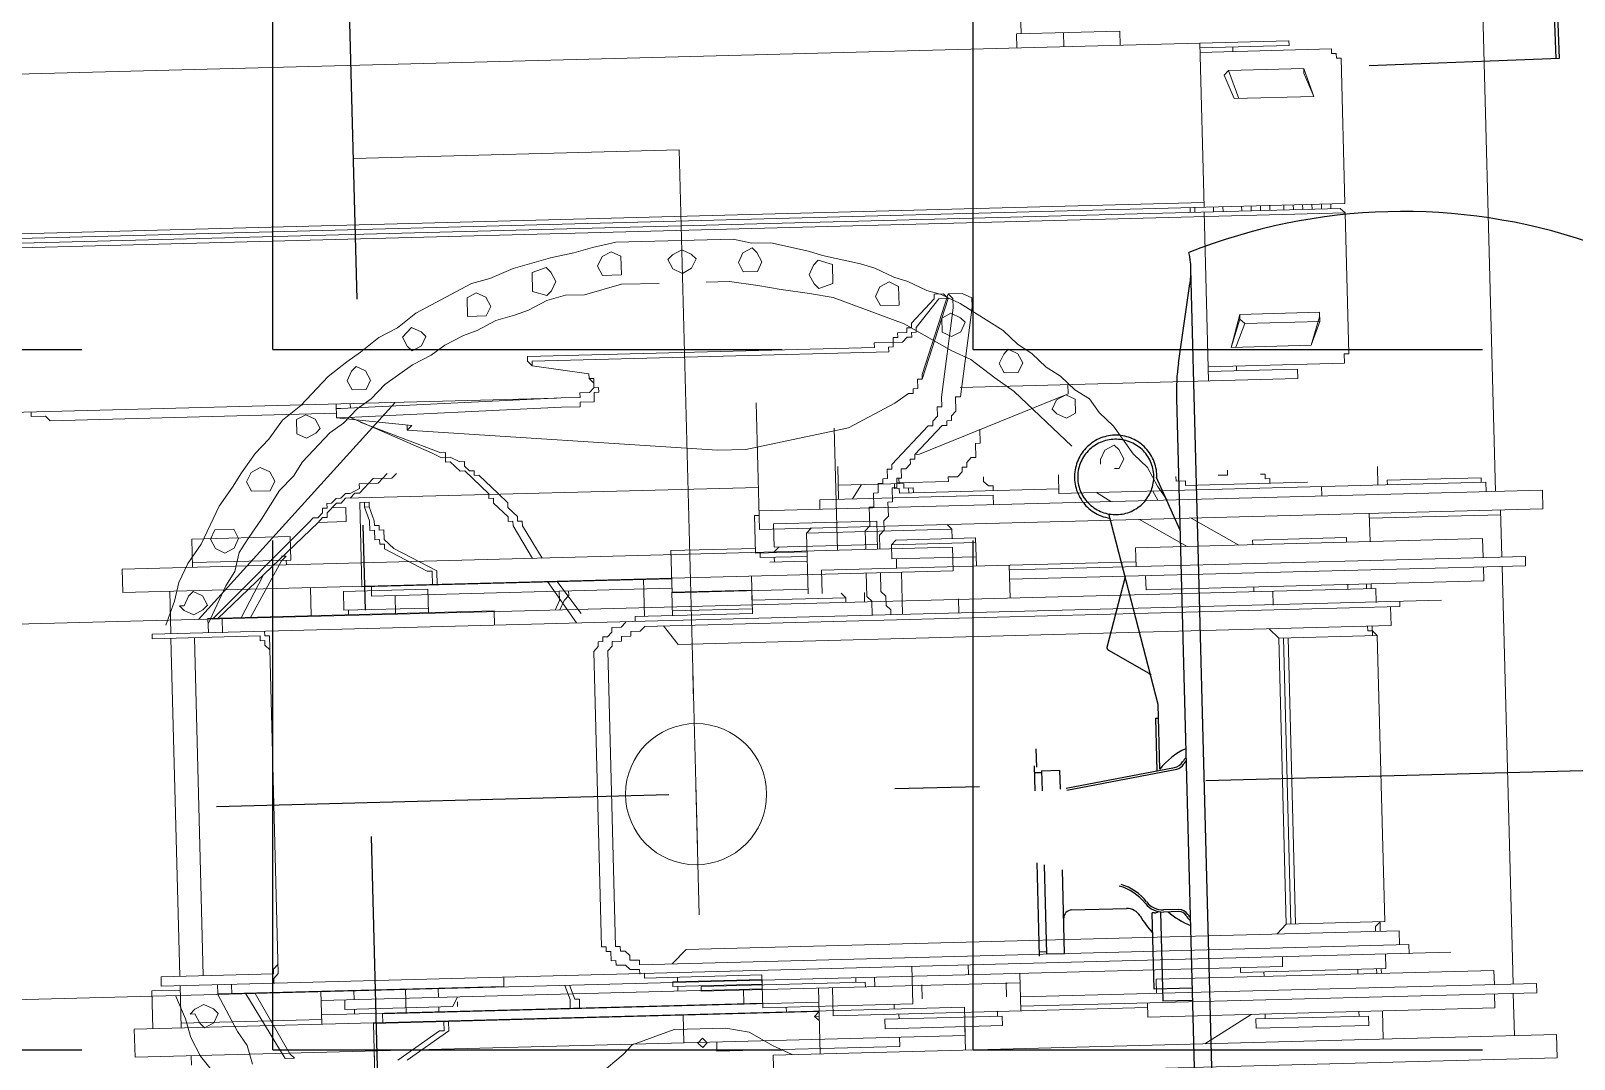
# Model space of a CAD drawing. Header units: metres. Extents: x 668617 to 675126, y 2286318 to 2293677.
# Drawn here: x 669904.665 to 669906.483, y 2287272.89 to 2287274.101 of the extents above; entities that cross this region are included whole.
import ezdxf

# ---------------------------------------------------------------- set-up
doc = ezdxf.new("R2010")
doc.units = ezdxf.units.M
doc.header["$MEASUREMENT"] = 0
doc.linetypes.add('DASHDOT2', pattern=[12.7, 6.35, -3.175, 0, -3.175])
doc.layers.add('2', color=7, linetype='Continuous')
doc.layers.add('DMTG-ZONA-TRABAJO', color=250, linetype='Continuous')

# ---------------------------------------------------------------- blocks, each defined once
blk = doc.blocks.new('A$C0C9960AB')
at = {"layer": '2', "color": 7, "linetype": 'DASHDOT2', "ltscale": 70}
blk.add_line((0, -3210.4), (0, 3210.4), dxfattribs=at)
at = {"layer": '2'}
for p, q in [((-76.1, -653), (-167.9, -653)), ((-78.3, -660), (-165.9, -660)), ((-165.9, -660), (-165.9, -678)), ((-163.9, -660), (-163.9, -653)), ((14.1, -660), (-5.7, -660)), ((19.1, -653), (-5.6, -653)), ((12.1, -660), (12.1, -653)), ((14.1, -660), (14.1, -678)), ((35.9, -655), (17.9, -655)), ((-165.9, -678), (-83.9, -678)), ((-4.6, -678), (14.1, -678)), ((-123.4, -686), (-123.4, -740)), ((-5.7, -684.2), (12.2, -792.9)), ((-3.7, -683.9), (13.9, -790.7)), ((76.2, -776.3), (264.5, -732.8)), ((106.9, -768.3), (130.5, -729.1)), ((-127.6, -773.3), (-215.1, -773.3)), ((-215.1, -773.3), (-215.1, -802.2)), ((-203.4, -764.9), (-128.3, -764.9)), ((-203.4, -802.2), (-203.4, -764.9)), ((-128.3, -767.3), (-128.3, -764.9)), ((62.8, -773.3), (11, -773.3)), ((62.8, -773.3), (62.8, -776.3)), ((-127.8, -791.3), (-127.8, -776.2)), ((-125.8, -791.3), (-125.8, -776.2)), ((12.7, -776.3), (76.2, -776.3)), ((247.4, -802.2), (299.1, -780.5)), ((376.1, -802.2), (-527.9, -802.2)), ((410.8, -805.1), (488.5, -818.4)), ((-654.9, -819.7), (503.1, -819.7)), ((698.3, -1000), (700.4, -1187.1)), ((700.4, -1183.9), (805.6, -1182.7)), ((700.4, -1187.1), (805.8, -1185.8))]:
    blk.add_line(p, q, dxfattribs=at)
at = {"layer": '2', "extrusion": (0, 0, -1)}
blk.add_line((133.9, -727.7), (201.3, -747.1), dxfattribs=at)
at = {"layer": '2', "color": 7, "linetype": 'DASHDOT2', "ltscale": 70}
blk.add_lwpolyline([(-3394.8, 0), (6101.9, 0)], dxfattribs=at)
at = {"layer": '2', "linetype": 'Continuous', "lineweight": 15}
blk.add_lwpolyline([(633.2, 0), (633.2, -320), (-51.4, -320)], dxfattribs=at)
at = {"layer": '2'}
for points in [[(341.7, -740.5, 0.099586), (338.6, -725, 0.098938), (329.7, -711.9, 0.098035), (316.4, -703.1, 0.097406), (300.7, -700, 0.097406), (285, -703.1, 0.098035), (271.7, -711.9, 0.098938), (262.8, -725, 0.057418), (260.3, -733.8, 0.099586)], [(298, -780.9, 0.016409), (300.7, -781, 0.097406), (316.4, -777.9, 0.098035), (329.7, -769.1, 0.098938), (338.6, -756, 0.099586), (341.7, -740.5, 0.099586)], [(-127.8, -780.7, 0.07895), (-141.7, -802.2, 0.07895)]]:
    blk.add_lwpolyline(points, format="xyb", dxfattribs=at)
blk.add_lwpolyline([(300.7, -777.9, 0.099546), (314.9, -775.1, 0.098922), (326.9, -767, 0.098052), (334.9, -754.8, 0.097446), (337.7, -740.5, 0.097446), (334.9, -726.2, 0.098052), (326.9, -714, 0.098922), (314.9, -705.9, 0.099546), (300.7, -703.1, 0.099546), (286.6, -705.9, 0.098922), (274.6, -714, 0.098052), (266.5, -726.2, 0.097446), (263.7, -740.5, 0.097446), (266.5, -754.8, 0.098052), (274.6, -767, 0.098922), (286.6, -775.1, 0.099546)], format="xyb", close=True, dxfattribs=at)
for centre, radius, start, end in [((-131.4, -686), 8, 0, 90), ((-138.4, -740), 15, 299.6085, 0), ((-148.9, -718.5), 50, 306.7776, 342.6983), ((-145.5, -720.9), 48, 305.699, 342.6983), ((-75.9, -850), 111.5, 119.6085, 130.2379), ((-122.3, -767.3), 6, 180, 215.7329), ((-105.8, -776.2), 22, 126.7776, 180), ((-105.8, -776.2), 20, 125.699, 180), ((-30.6, -829), 68.1, 23.1658, 50.5744), ((-120.8, -817.3), 22, 120.0592, 136.5915), ((-120.8, -817.3), 20, 120.0592, 130.8946), ((-135.8, -791.3), 8, 300.0592, 0), ((-135.8, -791.3), 10, 300.0592, 0), ((22.1, -791.2), 10, 189.365, 240.2642), ((25.7, -788.8), 12, 189.365, 236.978), ((7.2, -817.3), 20, 49.1054, 60.2642), ((7.2, -817.3), 22, 43.4085, 56.978), ((376.1, -1007.8), 205.7, 80.2835, 90), ((503.1, -733.6), 86.1, 260.2835, 280.7117), ((-15, -1014.7), 569.1, 339.8011, 20.1989)]:
    blk.add_arc(centre, radius, start, end, dxfattribs=at)
at = {"layer": '2', "extrusion": (0, 0, -1)}
for centre, start, end in [((-133, -730.6), 31, 106), ((-202.1, -744.2), 256.9923, 286), ((-104.3, -766.8), 211, 256.9923)]:
    blk.add_arc(centre, 3, start, end, dxfattribs=at)
blk = doc.blocks.new('A$C29826394')
at = {"layer": '2', "linetype": 'Continuous', "lineweight": 20}
for points in [[(202.9, -797.7), (-207.5, -797.7)], [(908.4, -793.1), (276.7, -793.1)]]:
    blk.add_lwpolyline(points, dxfattribs=at)
blk = doc.blocks.new('A$C4956044A')
at = {"layer": '2', "linetype": 'Continuous', "lineweight": 20}
for p, q in [((313.6, 304.3), (313.6, 322.8)), ((318.2, 290.5), (318.2, 309)), ((212.1, 249), (225.9, 249)), ((216.7, -281.3), (244.4, -281.3)), ((-221.3, -313.6), (-184.4, -313.6)), ((276.7, -783.9), (285.9, -783.9)), ((212.1, -797.7), (258.2, -797.7))]:
    blk.add_line(p, q, dxfattribs=at)
for points in [[(-184.4, -571.8), (-184.4, 788.5)], [(184.4, -673.2), (184.4, 788.5)], [(-262.8, 479.6), (-244.4, 493.4), (-225.9, 502.6), (-207.5, 507.2), (-184.4, 516.5)], [(276.7, -470.3), (290.5, -461.1), (309, -451.9), (322.8, -438.1), (350.5, -419.6), (364.3, -405.8), (378.1, -396.6), (387.3, -382.7), (401.2, -368.9), (410.4, -355.1), (424.2, -341.2), (433.5, -327.4), (447.3, -313.6), (475, -272.1), (484.2, -253.6), (488.8, -239.8), (498, -221.3), (502.6, -207.5), (511.8, -189.1), (516.5, -175.2), (525.7, -138.3), (530.3, -124.5), (539.5, -87.6), (539.5, -69.2), (544.1, -50.7), (544.1, 64.6), (539.5, 87.6), (534.9, 106.1), (530.3, 129.1), (521.1, 166), (511.8, 189.1), (507.2, 207.5), (479.6, 262.8), (465.7, 281.3), (456.5, 299.7), (442.7, 318.2), (433.5, 332), (419.6, 350.5), (392, 378.1), (378.1, 396.6), (359.7, 410.4), (345.8, 424.2), (327.4, 438.1), (313.6, 447.3), (295.1, 461.1), (258.2, 479.6), (239.8, 493.4), (221.3, 502.6), (202.9, 507.2), (179.8, 516.5)], [(-202.9, 502.6), (-198.3, 498), (-193.7, 488.8), (-198.3, 479.6), (-202.9, 475), (-212.1, 479.6), (-216.7, 488.8), (-212.1, 493.4), (-202.9, 498), (-202.9, 502.6)], [(198.3, 502.6), (193.7, 498), (189.1, 488.8), (193.7, 479.6), (198.3, 475), (207.5, 479.6), (212.1, 488.8), (207.5, 493.4), (198.3, 498), (198.3, 502.6)], [(-253.6, 442.7), (-235.2, 447.3), (-221.3, 456.5), (-184.4, 475)], [(502.6, 23.1), (502.6, 59.9), (493.4, 96.8), (493.4, 115.3), (488.8, 133.7), (479.6, 152.2), (475, 166), (470.3, 184.4), (461.1, 202.9), (456.5, 216.7), (447.3, 235.2), (438.1, 249), (428.8, 267.5), (410.4, 295.1), (396.6, 309), (387.3, 322.8), (373.5, 336.6), (364.3, 350.5), (336.6, 378.1), (322.8, 387.3), (309, 401.2), (281.3, 419.6), (262.8, 433.5), (249, 442.7), (230.6, 447.3), (216.7, 456.5), (179.8, 475)], [(392, 285.9), (184.4, 484.2)], [(276.7, 373.5), (184.4, 470.3)], [(262.8, 470.3), (253.6, 465.7), (249, 456.5), (253.6, 447.3), (262.8, 442.7), (272.1, 447.3), (272.1, 465.7), (262.8, 470.3)], [(-175.2, 461.1), (-184.4, 461.1)], [(184.4, 461.1), (170.6, 461.1)], [(276.7, 364.3), (184.4, 465.7)], [(-249, 410.4), (-184.4, 447.3)], [(225.9, 419.6), (184.4, 442.7)], [(-244.4, 405.8), (-184.4, 438.1)], [(239.8, 401.2), (184.4, 433.5)], [(318.2, 433.5), (309, 428.8), (309, 410.4), (318.2, 405.8), (327.4, 410.4), (332, 419.6), (327.4, 428.8), (318.2, 433.5)], [(-249, 401.2), (-249, 410.4)], [(-249, 401.2), (-244.4, 405.8)], [(244.4, 396.6), (239.8, 401.2)], [(244.4, 396.6), (244.4, 401.2)], [(378.1, 382.7), (364.3, 382.7), (359.7, 373.5), (364.3, 364.3), (368.9, 359.7), (378.1, 364.3), (382.7, 373.5), (378.1, 382.7)], [(313.6, 322.8), (309, 322.8), (304.3, 332), (304.3, 336.6), (299.7, 341.2), (299.7, 345.8), (295.1, 350.5), (295.1, 355.1), (290.5, 355.1), (290.5, 359.7), (285.9, 359.7), (281.3, 364.3), (281.3, 368.9), (276.7, 373.5)], [(299.7, 336.6), (295.1, 341.2), (295.1, 345.8), (285.9, 355.1), (281.3, 355.1), (281.3, 359.7), (276.7, 364.3)], [(276.7, 336.6), (276.7, 364.3)], [(290.5, 336.6), (290.5, 350.5)], [(290.5, 336.6), (276.7, 336.6)], [(299.7, -69.2), (299.7, 336.6)], [(-216.7, 322.8), (-295.1, 322.8)], [(-216.7, -115.3), (-216.7, 322.8)], [(212.1, 18.4), (212.1, 322.8)], [(295.1, 322.8), (212.1, 322.8)], [(295.1, 313.6), (295.1, 322.8)], [(304.3, 322.8), (304.3, 327.4), (299.7, 332)], [(318.2, 309), (304.3, 322.8)], [(415, 332), (405.8, 327.4), (405.8, 313.6), (415, 309), (424.2, 313.6), (428.8, 322.8), (424.2, 327.4), (415, 332)], [(-207.5, 313.6), (-216.7, 313.6)], [(-207.5, -115.3), (-207.5, 313.6)], [(202.9, 18.4), (202.9, 313.6)], [(212.1, 313.6), (202.9, 313.6)], [(276.7, 313.6), (267.5, 313.6), (267.5, 309), (258.2, 309), (258.2, 304.3), (253.6, 304.3), (253.6, 299.7), (249, 299.7)], [(276.7, 309), (272.1, 309), (272.1, 304.3), (267.5, 304.3), (267.5, 299.7), (258.2, 299.7), (249, 290.5)], [(276.7, 313.6), (290.5, 318.2)], [(276.7, 309), (290.5, 313.6)], [(290.5, 318.2), (295.1, 318.2)], [(290.5, 313.6), (290.5, 318.2)], [(290.5, 313.6), (295.1, 313.6)], [(318.2, 299.7), (313.6, 304.3)], [(-225.9, 258.2), (-253.6, 299.7)], [(-225.9, 249), (-253.6, 290.5)], [(-184.4, 290.5), (-207.5, 290.5)], [(202.9, 290.5), (184.4, 290.5)], [(225.9, 258.2), (249, 299.7)], [(225.9, 249), (249, 290.5)], [(322.8, 295.1), (318.2, 299.7)], [(322.8, 285.9), (318.2, 290.5)], [(456.5, 276.7), (447.3, 272.1), (442.7, 267.5), (447.3, 258.2), (456.5, 253.6), (461.1, 258.2), (465.7, 267.5), (456.5, 276.7)], [(-225.9, 258.2), (-225.9, 253.6)], [(212.1, 253.6), (225.9, 253.6), (225.9, 258.2)], [(-216.7, 253.6), (-225.9, 253.6)], [(-216.7, 249), (-225.9, 249)], [(493.4, 212.1), (475, 212.1), (475, 193.7), (484.2, 189.1), (493.4, 193.7), (498, 202.9), (493.4, 212.1)], [(-368.9, 142.9), (-355.1, 138.3), (-341.2, 138.3), (-313.6, 129.1), (-304.3, 124.5), (-290.5, 115.3), (-272.1, 101.4), (-253.6, 78.4), (-244.4, 69.2), (-230.6, 27.7), (-230.6, -23.1), (-235.2, -46.1), (-249, -69.2), (-258.2, -87.6)], [(516.5, 147.6), (498, 147.6), (493.4, 133.7), (498, 129.1), (507.2, 124.5), (516.5, 129.1), (521.1, 133.7), (516.5, 147.6)], [(-207.5, 129.1), (-198.3, 129.1)], [(-207.5, 119.9), (-198.3, 119.9), (-198.3, 124.5)], [(-198.3, 129.1), (-184.4, 133.7)], [(-198.3, 124.5), (-184.4, 129.1)], [(193.7, 129.1), (184.4, 133.7)], [(193.7, 124.5), (184.4, 129.1)], [(193.7, 129.1), (202.9, 129.1)], [(193.7, 124.5), (198.3, 119.9), (202.9, 119.9)], [(-147.6, 96.8), (-147.6, 92.2), (-152.2, 92.2), (-152.2, 87.6), (-161.4, 87.6), (-161.4, 83), (-166, 83), (-166, 73.8), (-170.6, 69.2), (-170.6, 59.9), (-175.2, 59.9)], [(170.6, 64.6), (166, 69.2), (166, 78.4), (161.4, 78.4), (156.8, 83), (156.8, 87.6), (152.2, 87.6), (152.2, 92.2), (147.6, 92.2), (142.9, 96.8), (-147.6, 96.8)], [(-147.6, 83), (-147.6, 78.4), (-152.2, 78.4), (-152.2, 73.8), (-156.8, 69.2), (-161.4, 69.2), (-161.4, 59.9), (-166, 59.9)], [(166, 46.1), (161.4, 50.7), (161.4, 59.9), (156.8, 59.9), (156.8, 69.2), (152.2, 69.2), (152.2, 78.4), (147.6, 78.4), (142.9, 83), (-147.6, 83)], [(521.1, 83), (511.8, 78.4), (511.8, 59.9), (530.3, 59.9), (534.9, 69.2), (530.3, 78.4), (521.1, 83)], [(-166, -696.3), (-166, 59.9)], [(166, -696.3), (166, 46.1)], [(-152.2, 13.8), (-166, 27.7)], [(147.6, 13.8), (166, 27.7)], [(239.8, 18.4), (198.3, 18.4)], [(198.3, -115.3), (198.3, 18.4)], [(239.8, -64.6), (239.8, 18.4)], [(-244.4, 4.6), (-249, 0), (-244.4, -4.6), (-239.8, 0), (-244.4, 4.6)], [(-189.1, 0), (-193.7, 0)], [(-193.7, -313.6), (-193.7, 0)], [(-189.1, -161.4), (-189.1, 0)], [(-152.2, -687.1), (-152.2, 13.8)], [(147.6, -687.1), (147.6, 13.8)], [(525.7, 13.8), (516.5, 9.2), (511.8, 0), (516.5, -9.2), (525.7, -13.8), (530.3, -9.2), (534.9, 0), (530.3, 9.2), (525.7, 13.8)], [(332, -378.1), (387.3, -322.8), (401.2, -304.3), (419.6, -281.3), (428.8, -262.8), (456.5, -216.7), (484.2, -147.6), (488.8, -124.5), (493.4, -96.8), (498, -73.8), (502.6, -46.1), (502.6, -23.1)], [(-184.4, -59.9), (-189.1, -59.9)], [(193.7, -59.9), (184.4, -59.9)], [(189.1, -152.2), (189.1, -59.9)], [(521.1, -55.3), (511.8, -59.9), (511.8, -73.8), (521.1, -78.4), (530.3, -73.8), (534.9, -69.2), (530.3, -59.9), (521.1, -55.3)], [(-258.2, -69.2), (-281.3, -69.2)], [(-281.3, -839.2), (-281.3, -69.2)], [(-258.2, -839.2), (-258.2, -69.2)], [(235.2, -69.2), (230.6, -69.2)], [(230.6, -115.3), (230.6, -69.2)], [(272.1, -64.6), (235.2, -64.6)], [(235.2, -115.3), (235.2, -64.6)], [(382.7, -69.2), (258.2, -69.2)], [(258.2, -839.2), (258.2, -69.2)], [(272.1, -69.2), (272.1, -64.6)], [(276.7, -839.2), (276.7, -69.2)], [(225.9, -115.3), (225.9, -78.4)], [(230.6, -83), (225.9, -83)], [(-193.7, -115.3), (-258.2, -115.3)], [(-225.9, -115.3), (-221.3, -110.7)], [(-221.3, -115.3), (-221.3, -110.7)], [(-216.7, -115.3), (-221.3, -110.7)], [(253.6, -115.3), (193.7, -115.3)], [(258.2, -119.9), (253.6, -115.3)], [(253.6, -258.2), (253.6, -115.3)], [(-221.3, -438.1), (-221.3, -129.1)], [(-193.7, -129.1), (-221.3, -129.1)], [(216.7, -129.1), (193.7, -129.1)], [(216.7, -438.1), (216.7, -129.1)], [(285.9, -129.1), (276.7, -129.1)], [(285.9, -299.7), (285.9, -129.1)], [(507.2, -124.5), (498, -129.1), (493.4, -133.7), (498, -147.6), (516.5, -147.6), (521.1, -133.7), (516.5, -129.1), (507.2, -124.5)], [(189.1, -152.2), (193.7, -147.6)], [(318.2, -147.6), (285.9, -147.6)], [(299.7, -147.6), (299.7, -212.1), (295.1, -212.1), (295.1, -221.3), (290.5, -221.3)], [(-193.7, -161.4), (-189.1, -161.4)], [(-184.4, -152.2), (-189.1, -152.2)], [(189.1, -152.2), (184.4, -152.2)], [(299.7, -170.6), (285.9, -161.4)], [(-225.9, -179.8), (-235.2, -179.8)], [(-235.2, -295.1), (-235.2, -179.8)], [(-225.9, -295.1), (-225.9, -179.8)], [(-184.4, -170.6), (-193.7, -170.6)], [(193.7, -170.6), (184.4, -170.6)], [(-221.3, -193.7), (-225.9, -193.7)], [(484.2, -189.1), (475, -193.7), (475, -212.1), (493.4, -212.1), (498, -202.9), (493.4, -193.7), (484.2, -189.1)], [(225.9, -202.9), (216.7, -202.9)], [(239.8, -198.3), (225.9, -198.3)], [(225.9, -281.3), (225.9, -198.3)], [(244.4, -202.9), (239.8, -198.3)], [(239.8, -281.3), (239.8, -198.3)], [(244.4, -281.3), (244.4, -202.9)], [(295.1, -202.9), (295.1, -207.5), (290.5, -207.5)], [(290.5, -364.3), (290.5, -207.5)], [(295.1, -202.9), (299.7, -202.9)], [(304.3, -207.5), (299.7, -207.5)], [(290.5, -216.7), (295.1, -216.7)], [(253.6, -258.2), (258.2, -253.6)], [(461.1, -253.6), (447.3, -253.6), (442.7, -262.8), (447.3, -272.1), (456.5, -276.7), (461.1, -272.1), (465.7, -262.8), (461.1, -253.6)], [(-235.2, -258.2), (-258.2, -258.2)], [(253.6, -258.2), (244.4, -258.2)], [(-225.9, -295.1), (-235.2, -295.1)], [(-221.3, -290.5), (-225.9, -290.5)], [(285.9, -299.7), (276.7, -299.7)], [(304.3, -290.5), (299.7, -290.5), (295.1, -295.1), (295.1, -299.7), (290.5, -299.7)], [(-216.7, -820.8), (-216.7, -313.6)], [(-207.5, -820.8), (-207.5, -313.6)], [(216.7, -313.6), (184.4, -313.6)], [(202.9, -820.8), (202.9, -313.6)], [(212.1, -820.8), (212.1, -313.6)], [(415, -309), (405.8, -313.6), (405.8, -327.4), (415, -332), (424.2, -327.4), (428.8, -318.2), (424.2, -313.6), (415, -309)], [(368.9, -359.7), (364.3, -364.3), (359.7, -373.5), (364.3, -382.7), (378.1, -382.7), (382.7, -373.5), (378.1, -364.3), (368.9, -359.7)], [(304.3, -364.3), (285.9, -364.3)], [(285.9, -783.9), (285.9, -364.3)], [(276.7, -415), (285.9, -401.2)], [(327.4, -424.2), (332, -419.6), (327.4, -410.4), (318.2, -405.8), (313.6, -405.8)], [(309, -419.6), (309, -424.2), (318.2, -428.8), (327.4, -424.2)], [(-216.7, -438.1), (-230.6, -438.1)], [(-230.6, -779.3), (-230.6, -438.1)], [(230.6, -438.1), (212.1, -438.1)], [(230.6, -779.3), (230.6, -438.1)], [(-193.7, -447.3), (-207.5, -447.3)], [(-193.7, -779.3), (-193.7, -447.3)], [(202.9, -447.3), (189.1, -447.3)], [(189.1, -779.3), (189.1, -447.3)], [(230.6, -488.8), (258.2, -442.7)], [(276.7, -461.1), (285.9, -456.5)], [(276.7, -470.3), (285.9, -465.7)], [(299.7, -479.6), (295.1, -479.6), (295.1, -488.8), (290.5, -488.8)], [(-230.6, -539.5), (-258.2, -493.4)], [(230.6, -539.5), (258.2, -493.4)], [(290.5, -608.7), (290.5, -488.8)], [(-184.4, -530.3), (-189.1, -530.3)], [(-189.1, -673.2), (-189.1, -530.3)], [(299.7, -530.3), (299.7, -521.1)], [(304.3, -530.3), (299.7, -530.3)], [(-244.4, -544.1), (-235.2, -544.1)], [(-244.4, -654.8), (-244.4, -544.1)], [(-235.2, -654.8), (-235.2, -544.1)], [(-230.6, -553.3), (-235.2, -553.3)], [(-189.1, -553.3), (-193.7, -553.3)], [(189.1, -553.3), (184.4, -553.3)], [(230.6, -553.3), (235.2, -553.3)], [(235.2, -645.6), (235.2, -553.3)], [(-175.2, -571.8), (-184.4, -571.8)], [(-142.9, -576.4), (-152.2, -567.2)], [(138.3, -576.4), (147.6, -567.2)], [(184.4, -571.8), (170.6, -571.8)], [(299.7, -562.6), (299.7, -567.2), (295.1, -567.2), (295.1, -571.8), (290.5, -571.8)], [(-142.9, -673.2), (-142.9, -576.4)], [(138.3, -576.4), (-142.9, -576.4)], [(138.3, -581), (-142.9, -581)], [(138.3, -585.6), (-142.9, -585.6)], [(138.3, -673.2), (138.3, -576.4)], [(285.9, -622.5), (276.7, -622.5)], [(-230.6, -645.6), (-235.2, -645.6)], [(-189.1, -645.6), (-193.7, -645.6)], [(189.1, -645.6), (184.4, -645.6)], [(235.2, -645.6), (230.6, -645.6)], [(-235.2, -654.8), (-244.4, -654.8)], [(-189.1, -664), (-193.7, -664)], [(-147.6, -664), (-152.2, -664)], [(-142.9, -668.6), (-147.6, -664)], [(142.9, -664), (147.6, -664)], [(142.9, -668.6), (142.9, -664)], [(189.1, -664), (184.4, -664)], [(-230.6, -668.6), (-258.2, -668.6)], [(-189.1, -668.6), (-193.7, -668.6)], [(-189.1, -673.2), (-175.2, -673.2)], [(-142.9, -668.6), (-152.2, -668.6)], [(138.3, -673.2), (-142.9, -673.2)], [(138.3, -673.2), (142.9, -668.6)], [(147.6, -668.6), (138.3, -668.6)], [(184.4, -673.2), (170.6, -673.2)], [(189.1, -668.6), (184.4, -668.6)], [(258.2, -668.6), (230.6, -668.6)], [(253.6, -797.7), (253.6, -668.6)], [(304.3, -677.8), (285.9, -677.8)], [(-166, -696.3), (-175.2, -696.3)], [(-152.2, -687.1), (-166, -687.1)], [(166, -687.1), (147.6, -687.1)], [(170.6, -696.3), (166, -696.3)], [(290.5, -687.1), (285.9, -687.1)], [(290.5, -779.3), (290.5, -687.1)], [(-216.7, -779.3), (-230.6, -779.3)], [(-193.7, -779.3), (-207.5, -779.3)], [(202.9, -779.3), (189.1, -779.3)], [(230.6, -779.3), (212.1, -779.3)], [(285.9, -779.3), (290.5, -779.3)], [(-216.7, -797.7), (-258.2, -797.7)], [(-207.5, -820.8), (-216.7, -820.8)], [(212.1, -820.8), (202.9, -820.8)], [(-258.2, -839.2), (-281.3, -839.2)], [(276.7, -839.2), (258.2, -839.2)]]:
    blk.add_lwpolyline(points, dxfattribs=at)
at = {"layer": '2', "linetype": 'DASHDOT2', "lineweight": 15, "ltscale": 20}
blk.add_lwpolyline([(-118.6, 0), (118.6, 0)], dxfattribs=at)
at = {"layer": '2', "linetype": 'Continuous', "lineweight": 15}
blk.add_circle((0, 0), 69.3, dxfattribs=at)
blk = doc.blocks.new('*U327')
at = {"linetype": 'Continuous', "lineweight": 20}
for p, q in [((-202.3, 30.4), (-193, 30.4)), ((388, -216.3), (388, -230.2)), ((318.8, -520.7), (355.7, -557.6)), ((706.2, -972.6), (563.2, -972.6))]:
    blk.add_line(p, q, dxfattribs=at)
for points in [[(392.6, 779.7), (392.6, -193.3)], [(724.6, 779.7), (724.6, -921.9)], [(554, 715.1), (554, -972.6)], [(558.6, 715.1), (558.6, -968)], [(563.2, 715.1), (563.2, -972.6)], [(567.8, 715.1), (567.8, -834.2)], [(383.4, 23.4), (383.4, 304.7), (388, 309.3), (388, 323.2), (392.6, 323.2)], [(-243.8, -578.3), (-243.8, 237.9)], [(-216.1, 237.9), (-243.8, 237.9)], [(-216.1, -578.3), (-216.1, 237.9)], [(212.8, 237.9), (235.8, 237.9)], [(212.8, -578.3), (212.8, 237.9)], [(235.8, -578.3), (235.8, 237.9)], [(-179.2, 219.5), (-216.1, 219.5)], [(-179.2, 191.8), (-179.2, 219.5)], [(-165.4, 210.2), (-174.6, 210.2)], [(-174.6, -1057.3), (-174.6, 210.2)], [(-165.4, 210.2), (-165.4, 99.6), (-160.8, 99.6), (-156.1, 95)], [(152.8, 95), (157.4, 99.6), (162, 99.6), (162, 104.2), (166.6, 104.2), (166.6, 210.2)], [(171.3, 210.2), (166.6, 210.2)], [(171.3, -1057.3), (171.3, 210.2)], [(-243.8, 182.6), (-253, 182.6)], [(-174.6, 191.8), (-216.1, 191.8)], [(-211.5, 53.5), (-211.5, 191.8)], [(166.6, 191.8), (-165.4, 191.8)], [(212.8, 191.8), (171.3, 191.8)], [(166.6, 168.7), (-165.4, 168.7)], [(263.5, 168.7), (235.8, 168.7)], [(240.4, 71.9), (240.4, 168.7)], [(263.5, 71.9), (263.5, 168.7)], [(-174.6, 154.9), (-183.8, 154.9)], [(-183.8, -126.4), (-183.8, 154.9)], [(185.1, 154.9), (171.3, 154.9)], [(185.1, -126.4), (185.1, 154.9)], [(-174.6, 99.6), (-170, 99.6), (-165.4, 95)], [(-165.4, 95), (166.6, 95), (166.6, 99.6), (171.3, 99.6)], [(235.8, 76.5), (240.4, 76.5)], [(263.5, 71.9), (240.4, 71.9)], [(-183.8, 53.5), (-216.1, 53.5)], [(-206.9, -380), (-206.9, 53.5)], [(-193, -380), (-193, 53.5)], [(212.8, 53.5), (185.1, 53.5)], [(-202.3, -75.7), (-202.3, 30.4)], [(-206.9, 21.2), (-202.3, 21.2)], [(-183.8, 21.2), (-193, 21.2)], [(189.7, 16.6), (185.1, 16.6)], [(208.1, 21.2), (189.7, 21.2)], [(189.7, -61.8), (189.7, 21.2)], [(208.1, -61.8), (208.1, 21.2)], [(378.8, 23.4), (369.5, -50.3)], [(378.8, 23.4), (378.8, 18.8)], [(392.6, 23.4), (378.8, 23.4)], [(378.8, 18.8), (383.4, -197.9)], [(388, 23.4), (388, 18.8)], [(388, 18.8), (392.6, -197.9)], [(-243.8, 2.7), (-253, 2.7)], [(378.8, 9.6), (341.9, -68.8)], [(374.1, 0.4), (341.9, -78)], [(392.6, 9.6), (388, 9.6)], [(364.9, -45.7), (337.3, -350.1)], [(364.9, -45.7), (369.5, -50.3)], [(369.5, -45.7), (364.9, -45.7)], [(-202.3, -61.8), (-206.9, -61.8)], [(-202.3, -75.7), (-193, -80.3)], [(-183.8, -61.8), (-193, -61.8)], [(208.1, -61.8), (185.1, -61.8)], [(341.9, -68.8), (337.3, -78), (337.3, -87.2)], [(-197.6, -80.3), (-202.3, -80.3)], [(332.6, -82.6), (332.6, -87.2), (323.4, -96.5), (323.4, -101.1), (300.4, -124.1), (295.8, -124.1), (295.8, -128.7), (291.1, -128.7), (277.3, -142.6), (272.7, -142.6), (272.7, -147.2), (268.1, -147.2)], [(337.3, -87.2), (332.6, -96.5), (332.6, -101.1), (328, -101.1), (323.4, -105.7), (323.4, -110.3), (318.8, -110.3), (318.8, -114.9), (300.4, -133.3), (291.1, -142.6), (286.5, -142.6), (277.3, -151.8), (272.7, -151.8), (272.7, -156.4), (268.1, -156.4)], [(341.9, -78), (341.9, -82.6), (332.6, -82.6)], [(-174.6, -126.4), (-183.8, -126.4)], [(185.1, -126.4), (171.3, -126.4)], [(268.1, -147.2), (235.8, -165.6)], [(268.1, -156.4), (235.8, -174.8)], [(429.5, -165.6), (424.9, -170.2)], [(429.5, -165.6), (434.1, -165.6), (434.1, -506.8)], [(212.8, -179.5), (171.3, -207.1)], [(424.9, -170.2), (415.6, -225.6)], [(424.9, -170.2), (429.5, -170.2), (429.5, -520.7)], [(212.8, -188.7), (180.5, -211.7)], [(388, -216.3), (383.4, -216.3), (383.4, -197.9)], [(392.6, -216.3), (392.6, -197.9)], [(392.6, -216.3), (397.2, -216.3), (397.2, -225.6), (401.8, -230.2)], [(415.6, -225.6), (411, -225.6), (411, -230.2), (401.8, -230.2)], [(411, -225.6), (406.4, -230.2)], [(388, -230.2), (397.2, -230.2), (397.2, -234.8)], [(397.2, -234.8), (401.8, -234.8), (401.8, -230.2)], [(-174.6, -264.7), (-179.2, -264.7)], [(-179.2, -380), (-179.2, -264.7)], [(175.9, -264.7), (171.3, -264.7)], [(175.9, -380), (175.9, -264.7)], [(212.8, -273.9), (175.9, -273.9)], [(-216.1, -301.6), (-243.8, -301.6)], [(-193, -297), (-188.4, -297)], [(-183.8, -292.4), (-188.4, -292.4)], [(-188.4, -380), (-188.4, -292.4)], [(-183.8, -380), (-183.8, -292.4)], [(-179.2, -297), (-183.8, -297)], [(198.9, -301.6), (175.9, -301.6)], [(180.5, -380), (180.5, -301.6)], [(198.9, -380), (198.9, -301.6)], [(235.8, -301.6), (212.8, -301.6)], [(-243.8, -333.9), (-253, -333.9)], [(-253, -513.7), (-253, -333.9)], [(-193, -361.6), (-206.9, -361.6)], [(337.3, -377.7), (337.3, -350.1)], [(337.3, -377.7), (355.7, -479.2)], [(-179.2, -380), (-211.5, -380)], [(-211.5, -527.6), (-211.5, -380)], [(212.8, -380), (175.9, -380)], [(-211.5, -403.1), (-216.1, -403.1)], [(240.4, -407.7), (235.8, -403.1)], [(263.5, -403.1), (240.4, -403.1)], [(240.4, -504.5), (240.4, -403.1)], [(263.5, -504.5), (263.5, -403.1)], [(355.7, -465.3), (235.8, -465.3)], [(355.7, -479.2), (378.8, -525.3)], [(171.3, -497.6), (185.1, -497.6), (189.7, -493), (212.8, -493)], [(235.8, -493), (254.3, -493), (258.9, -497.6), (277.3, -497.6), (277.3, -502.2), (291.1, -502.2), (291.1, -506.8), (300.4, -506.8), (300.4, -511.5), (305, -511.5), (305, -516.1), (314.2, -516.1), (314.2, -520.7), (318.8, -520.7)], [(-243.8, -513.7), (-253, -513.7)], [(-211.5, -509.1), (-216.1, -509.1)], [(171.3, -516.1), (175.9, -516.1), (180.5, -511.5), (189.7, -511.5), (194.3, -506.8), (212.8, -506.8)], [(263.5, -504.5), (235.8, -504.5)], [(235.8, -506.8), (249.6, -506.8), (254.3, -511.5), (263.5, -511.5), (268.1, -516.1), (281.9, -516.1), (281.9, -520.7), (295.8, -520.7), (295.8, -525.3), (305, -525.3), (305, -529.9), (314.2, -529.9), (314.2, -534.5), (318.8, -539.1), (323.4, -539.1), (323.4, -543.7), (328, -543.7)], [(438.7, -534.5), (438.7, -506.8), (434.1, -506.8)], [(-174.6, -527.6), (-211.5, -527.6)], [(212.8, -527.6), (171.3, -527.6)], [(300.4, -525.3), (300.4, -576)], [(378.8, -525.3), (388, -539.1)], [(434.1, -525.3), (434.1, -520.7), (429.5, -520.7)], [(457.1, -543.7), (452.5, -543.7), (452.5, -539.1), (447.9, -539.1), (447.9, -529.9), (443.3, -529.9), (443.3, -525.3), (434.1, -525.3)], [(-193, -536.8), (-206.9, -536.8)], [(328, -543.7), (328, -548.3)], [(328, -543.7), (355.7, -571.4)], [(401.8, -553), (401.8, -548.3), (392.6, -548.3), (392.6, -543.7), (388, -543.7), (388, -539.1)], [(452.5, -548.3), (447.9, -548.3), (447.9, -543.7), (443.3, -543.7), (443.3, -539.1), (438.7, -534.5)], [(457.1, -543.7), (480.2, -566.8)], [(328, -548.3), (383.4, -695.9)], [(383.4, -571.4), (374.1, -571.4), (374.1, -566.8), (364.9, -566.8), (360.3, -562.2), (355.7, -562.2), (355.7, -557.6)], [(401.8, -553), (480.2, -580.6)], [(406.4, -553), (401.8, -553)], [(406.4, -553), (484.8, -580.6)], [(452.5, -548.3), (480.2, -571.4)], [(351.1, -608.3), (337.3, -608.3), (337.3, -603.7), (323.4, -603.7), (323.4, -599.1), (318.8, -594.5), (314.2, -594.5), (314.2, -589.9), (309.6, -589.9), (305, -585.2), (305, -576), (300.4, -576)], [(383.4, -589.9), (383.4, -585.2), (369.5, -585.2), (364.9, -580.6), (360.3, -580.6), (360.3, -576), (355.7, -576), (355.7, -571.4)], [(383.4, -571.4), (471, -585.2)], [(480.2, -566.8), (484.8, -566.8), (484.8, -576)], [(480.2, -571.4), (480.2, -580.6)], [(484.8, -576), (480.2, -580.6)], [(-216.1, -578.3), (-243.8, -578.3)], [(-174.6, -582.9), (-183.8, -582.9)], [(185.1, -582.9), (171.3, -582.9)], [(235.8, -578.3), (212.8, -578.3)], [(383.4, -589.9), (471, -603.7)], [(392.6, -589.9), (392.6, -921.9)], [(480.2, -585.2), (471, -585.2)], [(484.8, -580.6), (480.2, -585.2)], [(484.8, -580.6), (484.8, -594.5)], [(480.2, -603.7), (471, -603.7)], [(484.8, -594.5), (480.2, -603.7)], [(-193, -619.8), (-206.9, -619.8)], [(816.8, -631.4), (812.2, -636), (807.6, -636), (807.6, -645.2), (798.4, -645.2), (798.4, -649.8), (793.8, -649.8), (789.2, -654.4), (775.3, -654.4), (770.7, -659), (738.4, -659)], [(738.4, -654.4), (724.6, -654.4)], [(738.4, -654.4), (738.4, -755.9)], [(392.6, -695.9), (383.4, -695.9)], [(738.4, -700.5), (724.6, -700.5)], [(738.4, -755.9), (724.6, -755.9)], [(558.6, -820.4), (563.2, -820.4)], [(563.2, -825), (558.6, -825)], [(558.6, -834.2), (392.6, -834.2)], [(401.8, -834.2), (401.8, -921.9)], [(406.4, -834.2), (406.4, -968)], [(558.6, -843.5), (563.2, -843.5)], [(724.6, -834.2), (563.2, -834.2)], [(715.4, -834.2), (715.4, -963.4)], [(720, -834.2), (720, -921.9)], [(401.8, -861.9), (406.4, -861.9)], [(424.9, -857.3), (457.1, -866.5)], [(424.9, -857.3), (452.5, -866.5)], [(424.9, -857.3), (424.9, -935.7)], [(424.9, -861.9), (447.9, -871.1)], [(558.6, -852.7), (563.2, -852.7)], [(692.3, -857.3), (669.3, -866.5)], [(696.9, -861.9), (669.3, -871.1)], [(692.3, -857.3), (696.9, -861.9)], [(696.9, -861.9), (696.9, -935.7)], [(452.5, -866.5), (447.9, -871.1)], [(447.9, -871.1), (447.9, -944.9)], [(457.1, -866.5), (452.5, -866.5)], [(457.1, -866.5), (457.1, -944.9)], [(563.2, -871.1), (558.6, -871.1)], [(669.3, -866.5), (669.3, -944.9)], [(715.4, -866.5), (720, -866.5)], [(563.2, -880.4), (558.6, -880.4)], [(563.2, -889.6), (558.6, -889.6)], [(563.2, -898.8), (558.6, -898.8)], [(401.8, -921.9), (392.6, -921.9)], [(563.2, -912.6), (558.6, -912.6)], [(563.2, -921.9), (558.6, -921.9)], [(724.6, -921.9), (720, -921.9)], [(424.9, -935.7), (452.5, -944.9)], [(424.9, -935.7), (447.9, -944.9)], [(563.2, -931.1), (558.6, -931.1)], [(696.9, -935.7), (669.3, -944.9)], [(692.3, -935.7), (669.3, -944.9)], [(696.9, -935.7), (692.3, -935.7)], [(457.1, -944.9), (447.9, -944.9)], [(563.2, -940.3), (558.6, -940.3)], [(563.2, -949.5), (558.6, -949.5)], [(415.6, -972.6), (415.6, -968), (406.4, -968)], [(558.6, -968), (554, -972.6)], [(563.2, -958.7), (558.6, -958.7)], [(715.4, -963.4), (710.8, -963.4), (710.8, -968), (706.2, -968), (706.2, -972.6)], [(554, -972.6), (415.6, -972.6)]]:
    blk.add_lwpolyline(points, dxfattribs=at)
at = {"linetype": 'Continuous', "lineweight": 15}
for name, p in [('A$C0C9960AB', (0, 0)), ('A$C29826394', (0, -320)), ('A$C4956044A', (0, -320))]:
    blk.add_blockref(name, p, dxfattribs=at)

msp = doc.modelspace()

# ---------------------------------------------------------------- hatches: boundary and pattern name
at = {"layer": 'DMTG-ZONA-TRABAJO', "ltscale": 3}
h = msp.add_hatch(dxfattribs=at)
h.set_pattern_fill('ANGLE', color=30, scale=3)
h.set_pattern_definition([(0, (0, 0), (0, 0.825), [0.6, -0.225]), (90, (0, 0), (-0.825, 5e-17), [0.6, -0.225])])
h.paths.add_polyline_path([(669898.72535, 2287293.51272), (669912.1139, 2287293.84486), (669912.86971, 2287263.37755), (669899.92572, 2287263.05644)])

# ---------------------------------------------------------------- block references
at = {"linetype": 'Continuous', "lineweight": 15, "xscale": 0.00119868961392816, "yscale": 0.00119868961392816, "zscale": 0.00119868961392816, "rotation": 91.50600517212919}
msp.add_blockref('*U327', (669905.06552, 2287273.19166), dxfattribs=at)

doc.saveas('drawing.dxf')
